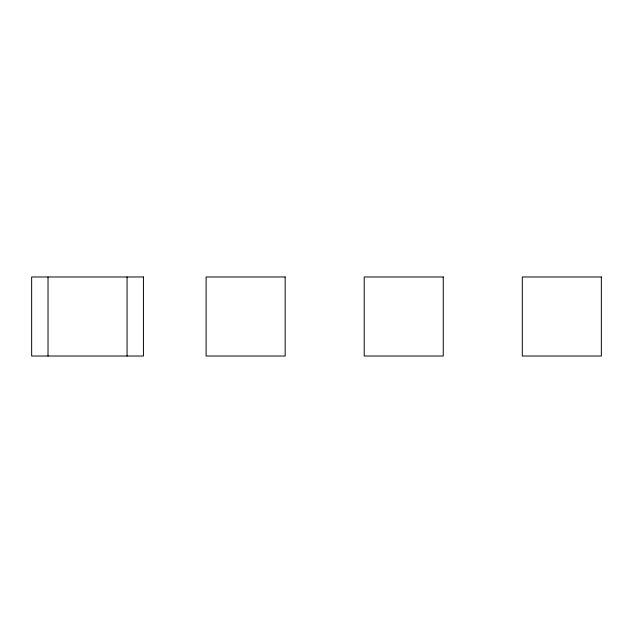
<?xml version="1.0" encoding="UTF-8"?>
<svg xmlns="http://www.w3.org/2000/svg" width="633" height="633" viewBox="0 0 633 633"><rect width="100%" height="100%" fill="white"/><g stroke="black" fill="none" stroke-linecap="round" stroke-linejoin="round"><path stroke-width="0.95" d="M127.067 276.977L127.067 356.023M48.021 276.977L48.021 356.023M143.438 276.977L31.65 276.977L31.65 356.023L143.438 356.023L143.438 276.977M285.159 276.977L206.113 276.977L206.113 356.023L285.159 356.023L285.159 276.977M443.258 276.977L364.212 276.977L364.212 356.023L443.258 356.023L443.258 276.977M601.35 276.977L522.304 276.977L522.304 356.023L601.35 356.023L601.35 276.977"/></g></svg>
